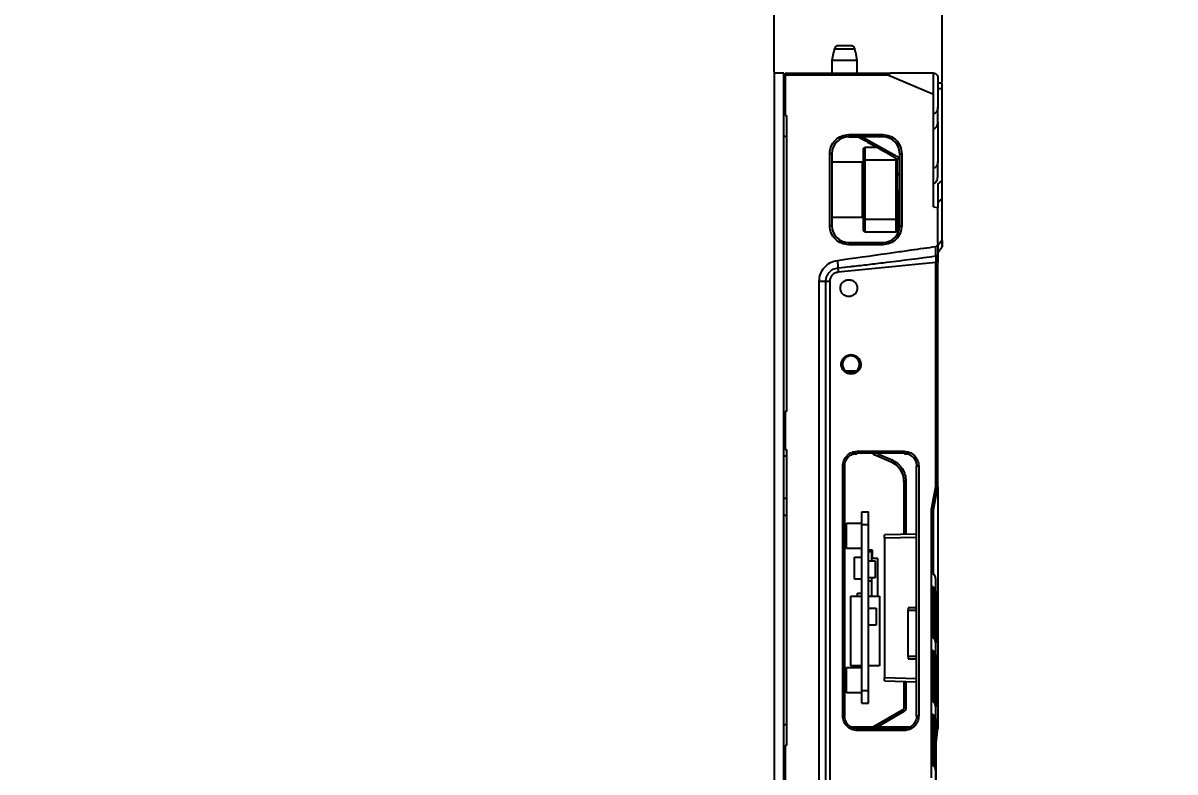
# Model space of a CAD drawing. Header units: millimetres. Extents: x 620 to 19791, y 2539 to 6969.
# Drawn here: x 8050.8 to 8322.7, y 3555.7 to 3732.5 of the extents above; entities that cross this region are included whole.
import ezdxf

# ---------------------------------------------------------------- set-up
doc = ezdxf.new("R2010")
doc.units = ezdxf.units.MM
doc.styles.get("Standard").update_dxf_attribs({"font": 'arial.ttf'})
doc.dimstyles.new('缩小5倍', dxfattribs={"dimtxt": 40, "dimasz": 20, "dimexe": 1, "dimexo": 0.2, "dimgap": 0, "dimtad": 1, "dimtoh": 1, "dimdec": 1, "dimzin": 9, "dimdsep": 46, "dimtxsty": 'Standard', "dimblk": '_FILLED', "dimcen": 0.2, "dimclrd": 256, "dimclre": 256, "dimclrt": 256, "dimadec": 1, "dimazin": 2, "dimtfac": 1, "dimtdec": 1, "dimtofl": 0, "dimtmove": 0, "dimatfit": 3, "dimldrblk": '_FILLED', "dimfxl": 1, "dimtolj": 1, "dimtzin": 0, "dimarcsym": 0})

# ---------------------------------------------------------------- blocks, each defined once
blk = doc.blocks.new('_FILLED')
at = {"color": 0, "linetype": 'ByBlock'}
blk.add_solid([(0, 0), (-1, 0.15), (-1, -0.15)], dxfattribs=at)
blk = doc.blocks.new('*D194')
at = {"lineweight": -2, "transparency": 16777216}
for p, q in [((7847.79, 3720.89), (7847.79, 3748.49)), ((7867.79, 3747.49), (7977.79, 3747.49)), ((7997.79, 3720.89), (7997.79, 3748.49))]:
    blk.add_line(p, q, dxfattribs=at)
at = {"layer": 'Defpoints', "color": 0, "transparency": 16777216}
for p in [(7997.79, 3747.49), (7847.79, 3720.69), (7997.79, 3720.69)]:
    blk.add_point(p, dxfattribs=at)
at = {"lineweight": -2, "transparency": 16777216, "xscale": 20, "yscale": 20, "zscale": 20, "rotation": 180}
blk.add_blockref('_FILLED', (7847.79, 3747.49), dxfattribs=at)
at = {"lineweight": -2, "transparency": 16777216, "xscale": 20, "yscale": 20, "zscale": 20}
blk.add_blockref('_FILLED', (7997.79, 3747.49), dxfattribs=at)
at = {"transparency": 16777216, "insert": (7922.79, 3773.38), "char_height": 40, "attachment_point": 5}
blk.add_mtext('\\A1;150mm [5 7/8"]', dxfattribs=at)
blk = doc.blocks.new('*D203')
at = {"lineweight": -2, "transparency": 16777216}
for p, q in [((8208.1, 3799.08), (8188.1, 3799.08)), ((8228.1, 3720.89), (8228.1, 3800.08)), ((8267.7, 3718.55), (8267.7, 3800.08)), ((8287.7, 3799.08), (8307.7, 3799.08))]:
    blk.add_line(p, q, dxfattribs=at)
at = {"layer": 'Defpoints', "color": 0, "transparency": 16777216}
for p in [(8267.7, 3799.08), (8228.1, 3720.69), (8267.7, 3718.35)]:
    blk.add_point(p, dxfattribs=at)
at = {"lineweight": -2, "transparency": 16777216, "xscale": 20, "yscale": 20, "zscale": 20}
blk.add_blockref('_FILLED', (8228.1, 3799.08), dxfattribs=at)
at = {"lineweight": -2, "transparency": 16777216, "xscale": 20, "yscale": 20, "zscale": 20, "rotation": 180}
blk.add_blockref('_FILLED', (8267.7, 3799.08), dxfattribs=at)
at = {"transparency": 16777216, "insert": (8247.9, 3824.98), "char_height": 40, "attachment_point": 5}
blk.add_mtext('\\A1;39.6mm [1 1/2"]', dxfattribs=at)

msp = doc.modelspace()

# ---------------------------------------------------------------- linework, layer by layer
at = {"color": 7, "linetype": 'Continuous', "lineweight": 25}
for p, q in [((8242.06892, 3725.693), (8241.72607, 3723.69299)), ((8242.06892, 3725.693), (8242.13822, 3725.693)), ((8242.25615, 3726.36197), (8242.13822, 3725.693)), ((8247.14598, 3726.36197), (8242.25615, 3726.36197)), ((8247.26391, 3725.693), (8247.14598, 3726.36197)), ((8247.26391, 3725.693), (8247.33321, 3725.693)), ((8247.67607, 3723.69299), (8247.33321, 3725.693)), ((8241.72607, 3723.69299), (8241.72607, 3720.693)), ((8247.67607, 3723.69299), (8241.72607, 3723.69299)), ((8247.67607, 3720.693), (8247.67607, 3723.69299)), ((8228.10107, 3720.693), (8228.10107, 3551.943)), ((8230.40107, 3720.693), (8228.10107, 3720.693)), ((8230.40107, 3551.943), (8230.40107, 3720.693)), ((8230.40107, 3719.76301), (8230.70107, 3719.76301)), ((8230.70107, 3720.693), (8255.57607, 3720.693)), ((8230.70107, 3720.693), (8230.70107, 3720.19299)), ((8230.70107, 3720.19299), (8230.70107, 3710.693)), ((8254.90107, 3720.19299), (8230.70107, 3720.19299)), ((8249.701, 3720.693), (8249.68955, 3720.7001)), ((8255.57607, 3720.693), (8254.90107, 3720.19299)), ((8265.70107, 3715.69299), (8254.90107, 3720.19299)), ((8265.70107, 3720.693), (8255.57607, 3720.693)), ((8265.70107, 3715.69299), (8265.70107, 3720.693)), ((8266.70106, 3719.693), (8266.70106, 3712.69127)), ((8230.40107, 3717.26299), (8230.70107, 3717.26299)), ((8267.70107, 3718.35391), (8266.70106, 3718.40632)), ((8266.70106, 3718.40632), (8267.70107, 3718.35391)), ((8267.70107, 3695.35049), (8267.70107, 3716.96932)), ((8265.70107, 3711.1216), (8265.70107, 3715.69299)), ((8230.40107, 3711.76301), (8230.70107, 3711.76301)), ((8265.70107, 3707.58539), (8265.70107, 3711.1216)), ((8266.70106, 3709.15508), (8266.70106, 3712.69127)), ((8230.70107, 3710.693), (8231.00107, 3710.693)), ((8231.00107, 3710.693), (8231.00107, 3640.818)), ((8266.70106, 3709.15508), (8266.70106, 3699.84929)), ((8230.40107, 3705.81799), (8231.00107, 3705.81799)), ((8245.70115, 3706.193), (8253.70099, 3706.193)), ((8245.70125, 3705.693), (8245.70115, 3706.193)), ((8253.70082, 3705.693), (8245.70125, 3705.693)), ((8245.70131, 3705.69299), (8247.91615, 3705.69299)), ((8253.7009, 3705.693), (8253.7009, 3706.193)), ((8265.70107, 3698.2796), (8265.70107, 3707.58539)), ((8249.20107, 3702.893), (8249.50107, 3703.193)), ((8249.20107, 3700.193), (8249.20107, 3702.893)), ((8249.50107, 3703.193), (8249.50107, 3700.193)), ((8249.50107, 3703.193), (8252.35042, 3703.193)), ((8241.70107, 3701.69313), (8241.20107, 3701.69313)), ((8241.20107, 3684.693), (8241.20107, 3701.69299)), ((8241.70107, 3701.69325), (8241.70107, 3684.69284)), ((8249.20107, 3700.193), (8249.50107, 3700.193)), ((8249.20107, 3686.193), (8249.20107, 3700.193)), ((8249.50107, 3700.193), (8249.50107, 3686.193)), ((8256.90107, 3700.193), (8249.50107, 3700.193)), ((8256.12542, 3701.04797), (8257.20107, 3700.22609)), ((8256.90107, 3700.193), (8256.90107, 3700.46211)), ((8256.90107, 3686.193), (8256.90107, 3700.193)), ((8257.20107, 3700.193), (8256.90107, 3700.193)), ((8257.70107, 3700.48351), (8257.19981, 3700.47038)), ((8257.70107, 3684.69283), (8257.70107, 3701.69325)), ((8257.70107, 3701.69325), (8258.20107, 3701.69307)), ((8258.20107, 3701.69307), (8258.20107, 3684.693)), ((8248.90107, 3699.69301), (8241.70107, 3699.69301)), ((8249.20107, 3699.393), (8248.90107, 3699.69301)), ((8248.90107, 3686.69299), (8248.90107, 3699.69301)), ((8265.70104, 3694.74339), (8265.70107, 3698.2796)), ((8266.70106, 3696.31308), (8266.70106, 3699.84929)), ((8265.70107, 3689.15991), (8265.70104, 3694.74339)), ((8266.70106, 3694.50134), (8267.70107, 3695.35049)), ((8257.69981, 3693.75752), (8257.70107, 3693.75744)), ((8266.70106, 3694.50134), (8266.70106, 3688.99709)), ((8257.20107, 3689.86548), (8257.2306, 3689.81461)), ((8257.70107, 3690.87855), (8257.69811, 3690.8784)), ((8266.70106, 3690.17645), (8267.70107, 3691.02563)), ((8267.70107, 3681.37791), (8267.70107, 3691.02563)), ((8241.70107, 3686.69299), (8248.90107, 3686.69299)), ((8248.90107, 3686.69299), (8249.20107, 3686.993)), ((8265.70107, 3689.15991), (8266.70106, 3688.99709)), ((8266.70104, 3680.57137), (8266.70106, 3688.99709)), ((8241.70107, 3684.69284), (8241.20107, 3684.693)), ((8249.20107, 3686.193), (8249.50107, 3686.193)), ((8249.20107, 3683.493), (8249.20107, 3686.193)), ((8249.50107, 3686.193), (8256.90107, 3686.193)), ((8249.50107, 3686.193), (8249.50107, 3683.19299)), ((8257.20107, 3686.193), (8256.90107, 3686.193)), ((8256.90107, 3683.19299), (8256.90107, 3686.193)), ((8257.19981, 3685.91562), (8257.70107, 3685.90249)), ((8257.20107, 3685.91559), (8257.20107, 3683.493)), ((8257.69811, 3685.50761), (8257.70107, 3685.50744)), ((8257.70107, 3684.69292), (8258.20107, 3684.69292)), ((8249.50107, 3683.19299), (8249.20107, 3683.493)), ((8256.90107, 3683.19299), (8249.50107, 3683.19299)), ((8257.20107, 3683.493), (8256.90107, 3683.19299)), ((8266.70106, 3680.10863), (8267.70107, 3681.37791)), ((8245.70115, 3680.693), (8245.70107, 3680.193)), ((8253.70107, 3680.193), (8245.70107, 3680.193)), ((8245.70115, 3680.693), (8253.70099, 3680.693)), ((8253.70107, 3680.193), (8253.70099, 3680.693)), ((8266.25657, 3677.53318), (8266.24411, 3679.76932)), ((8266.68572, 3678.39697), (8267.70144, 3679.6862)), ((8266.70106, 3680.57137), (8266.70106, 3677.83859)), ((8267.70144, 3679.6862), (8267.71703, 3679.70599)), ((8243.00533, 3676.50314), (8243.13117, 3674.73375)), ((8266.22723, 3675.99189), (8243.19755, 3673.694)), ((8266.22723, 3623.14491), (8266.22723, 3675.99189)), ((8266.70106, 3622.9939), (8266.70106, 3675.99193)), ((8238.70106, 3432.33393), (8238.70107, 3671.55207)), ((8238.70106, 3671.55207), (8240.27961, 3671.55199)), ((8240.27961, 3671.55199), (8241.19226, 3671.55201)), ((8240.27961, 3432.33401), (8240.27961, 3671.55199)), ((8241.19226, 3671.55201), (8241.19226, 3432.33399)), ((8246.20107, 3653.943), (8246.21675, 3654.24268)), ((8244.9156, 3650.438), (8247.48792, 3650.438)), ((8246.21675, 3649.64333), (8246.20107, 3649.943)), ((8230.70107, 3640.818), (8230.70107, 3631.818)), ((8231.00107, 3640.818), (8230.70107, 3640.818)), ((8230.40107, 3639.068), (8230.70107, 3639.068)), ((8230.40107, 3633.568), (8230.70107, 3633.568)), ((8230.40107, 3630.318), (8231.00107, 3630.318)), ((8230.70107, 3631.818), (8231.00107, 3631.818)), ((8231.00107, 3631.818), (8231.00107, 3561.943)), ((8246.85014, 3630.818), (8247.57878, 3630.818)), ((8247.72802, 3631.41731), (8247.70127, 3630.94302)), ((8258.70087, 3630.943), (8247.70127, 3630.943)), ((8247.72803, 3631.41723), (8258.72427, 3631.41736)), ((8251.33674, 3630.818), (8255.70594, 3628.90558)), ((8251.70559, 3630.66037), (8255.70594, 3628.91228)), ((8258.70087, 3630.94299), (8258.72427, 3631.41742)), ((8258.82336, 3630.818), (8259.32869, 3630.818)), ((8244.25135, 3568.94331), (8244.25127, 3627.94284)), ((8244.70106, 3627.94321), (8244.25135, 3627.94284)), ((8244.70107, 3627.94321), (8244.70107, 3568.9428)), ((8244.70109, 3568.9428), (8244.70107, 3627.94321)), ((8262.20036, 3627.9426), (8261.70104, 3627.94321)), ((8261.70107, 3568.9428), (8261.70107, 3627.94321)), ((8262.20045, 3627.9426), (8262.20054, 3568.94337)), ((8258.45209, 3625.89023), (8258.70107, 3624.33122)), ((8258.70107, 3624.33122), (8258.70107, 3611.81207)), ((8265.22854, 3617.65085), (8266.22723, 3623.14491)), ((8265.68307, 3617.60087), (8266.68307, 3623.10208)), ((8266.70106, 3622.9939), (8266.70106, 3565.943)), ((8230.40107, 3620.318), (8231.00107, 3620.318)), ((8230.40107, 3616.318), (8231.00107, 3616.318)), ((8248.75107, 3617.143), (8250.35107, 3617.143)), ((8248.75107, 3614.143), (8248.75107, 3617.143)), ((8250.35107, 3614.143), (8250.35107, 3617.143)), ((8265.23823, 3602.5149), (8265.22854, 3617.65085)), ((8265.70107, 3602.4082), (8265.70107, 3617.49268)), ((8245.15107, 3614.443), (8248.75107, 3614.443)), ((8245.15107, 3608.443), (8245.15107, 3614.443)), ((8248.75107, 3614.143), (8250.35107, 3614.143)), ((8248.75107, 3574.943), (8248.75107, 3614.143)), ((8250.35107, 3574.943), (8250.35107, 3614.143)), ((8261.70107, 3611.89063), (8254.15107, 3611.69292)), ((8254.15107, 3610.8932), (8254.15107, 3577.9928)), ((8248.75107, 3608.443), (8245.15107, 3608.443)), ((8250.35107, 3608.143), (8251.20107, 3608.143)), ((8250.35107, 3607.743), (8251.05107, 3607.743)), ((8251.05107, 3607.743), (8251.05107, 3605.543)), ((8251.20107, 3608.143), (8251.20107, 3606.143)), ((8247.05107, 3606.383), (8248.75107, 3606.383)), ((8247.05107, 3601.243), (8247.05107, 3606.383)), ((8250.35107, 3605.543), (8251.95107, 3605.543)), ((8252.55107, 3606.143), (8251.05107, 3606.143)), ((8251.95107, 3605.543), (8251.95107, 3601.543)), ((8252.55107, 3597.243), (8252.55107, 3606.143)), ((8265.24028, 3599.5361), (8265.23823, 3602.5149)), ((8248.75107, 3601.243), (8247.05107, 3601.243)), ((8251.95107, 3601.543), (8250.35107, 3601.543)), ((8251.05107, 3600.743), (8250.35107, 3600.743)), ((8251.05107, 3601.543), (8251.05107, 3600.743)), ((8251.05107, 3600.743), (8251.05107, 3597.243)), ((8265.2389, 3587.43957), (8265.24028, 3599.5361)), ((8266.20107, 3598.28129), (8266.20107, 3601.25914)), ((8246.16107, 3597.243), (8248.75107, 3597.243)), ((8246.16107, 3580.743), (8246.16107, 3597.243)), ((8247.75107, 3597.943), (8248.75107, 3597.943)), ((8247.75107, 3597.243), (8247.75107, 3597.943)), ((8250.35107, 3597.243), (8252.95107, 3597.243)), ((8252.95107, 3597.243), (8252.95107, 3580.743)), ((8265.70107, 3587.33281), (8265.70107, 3598.69498)), ((8266.17014, 3598.48476), (8266.20107, 3598.28129)), ((8266.18728, 3598.24208), (8266.18822, 3598.36581)), ((8266.20107, 3598.28129), (8266.20107, 3586.18375)), ((8250.35107, 3594.343), (8252.15107, 3594.343)), ((8252.15107, 3594.343), (8252.15107, 3590.343)), ((8261.70107, 3594.443), (8259.70107, 3594.443)), ((8259.70107, 3582.943), (8259.70107, 3593.943)), ((8252.15107, 3590.343), (8250.35107, 3590.343)), ((8265.24028, 3584.46071), (8265.2389, 3587.43957)), ((8266.20107, 3583.2059), (8266.20107, 3586.18375)), ((8265.2389, 3572.36418), (8265.24028, 3584.46071)), ((8265.70107, 3572.25743), (8265.70107, 3583.61959)), ((8266.17077, 3583.4052), (8266.20107, 3583.2059)), ((8266.18717, 3583.15665), (8266.18845, 3583.28893)), ((8248.75107, 3580.743), (8246.16107, 3580.743)), ((8252.95107, 3580.743), (8250.35107, 3580.743)), ((8259.70107, 3582.443), (8261.70107, 3582.443)), ((8266.20107, 3583.2059), (8266.20107, 3571.10837)), ((8245.15107, 3580.403), (8248.75107, 3580.403)), ((8245.15107, 3574.403), (8245.15107, 3580.403)), ((8254.15107, 3577.19308), (8261.70107, 3576.99537)), ((8258.70107, 3577.07393), (8258.70107, 3570.82548)), ((8248.75107, 3574.403), (8245.15107, 3574.403)), ((8248.75107, 3574.943), (8250.35107, 3574.943)), ((8248.75107, 3571.943), (8248.75107, 3574.943)), ((8250.35107, 3571.943), (8250.35107, 3574.943)), ((8265.24028, 3569.38533), (8265.2389, 3572.36418)), ((8248.75107, 3571.943), (8250.35107, 3571.943)), ((8258.45107, 3570.39246), (8251.38552, 3566.31317)), ((8266.20107, 3568.13051), (8266.20107, 3571.10837)), ((8244.25143, 3568.94331), (8244.70108, 3568.9428)), ((8261.70106, 3568.9428), (8262.20045, 3568.94337)), ((8265.2389, 3557.2888), (8265.24028, 3569.38533)), ((8265.70107, 3557.18204), (8265.70107, 3568.5442)), ((8266.17077, 3568.32981), (8266.20107, 3568.13051)), ((8266.18717, 3568.08126), (8266.18845, 3568.21354)), ((8266.20107, 3568.13051), (8266.20107, 3553.05505)), ((8231.00107, 3566.818), (8230.40107, 3566.818)), ((8260.07133, 3566.318), (8246.32424, 3566.318)), ((8247.70116, 3565.94301), (8247.72781, 3565.46858)), ((8247.70116, 3565.943), (8258.70097, 3565.943)), ((8258.72376, 3565.46875), (8247.72781, 3565.46866)), ((8258.72375, 3565.46869), (8258.70097, 3565.94298)), ((8266.20107, 3561.943), (8266.70106, 3565.943)), ((8230.70107, 3561.943), (8230.70107, 3552.543)), ((8231.00107, 3561.943), (8230.70107, 3561.943)), ((8230.70107, 3560.873), (8230.40107, 3560.873)), ((8265.24028, 3554.30994), (8265.2389, 3557.2888)), ((8266.20107, 3553.05505), (8266.20106, 3556.03211))]:
    msp.add_line(p, q, dxfattribs=at)
at = {"color": 8, "linetype": 'Continuous', "lineweight": 25}
for p, q in [((8267.70107, 3716.96932), (8266.70106, 3717.0217)), ((8248.85696, 3705.693), (8256.35457, 3701.48426)), ((8252.5797, 3630.818), (8255.89337, 3629.36993)), ((8259.18794, 3624.33094), (8259.18795, 3611.82482)), ((8261.70107, 3611.0909), (8254.15107, 3610.8932)), ((8266.00107, 3598.17383), (8266.00107, 3587.05534)), ((8259.70107, 3593.943), (8261.70107, 3593.943)), ((8261.70107, 3582.943), (8259.70107, 3582.943)), ((8266.00107, 3583.09844), (8266.00107, 3571.97995)), ((8254.15107, 3577.9928), (8261.70107, 3577.7951)), ((8259.18797, 3577.06118), (8259.18797, 3570.82548)), ((8258.68798, 3569.95945), (8252.3808, 3566.318)), ((8266.00107, 3568.02305), (8266.00107, 3556.90457))]:
    msp.add_line(p, q, dxfattribs=at)
at = {"color": 8, "linetype": 'Continuous', "lineweight": 25, "flags": 128}
msp.add_lwpolyline([(8255.70594, 3628.90558), (8255.70594, 3628.90558), (8255.70594, 3628.906), (8255.70594, 3628.90726), (8255.70594, 3628.90935), (8255.70595, 3628.91229)], dxfattribs=at)
at = {"color": 7, "linetype": 'Continuous', "lineweight": 25, "flags": 128}
for points in [[(8266.00107, 3583.09844), (8266.04008, 3583.1005), (8266.0776, 3583.10662), (8266.11218, 3583.11655), (8266.14249, 3583.12991), (8266.16736, 3583.1462), (8266.18584, 3583.16478), (8266.19722, 3583.18493), (8266.20107, 3583.2059)], [(8266.00107, 3568.02305), (8266.04008, 3568.02512), (8266.0776, 3568.03123), (8266.11218, 3568.04116), (8266.14249, 3568.05453), (8266.16736, 3568.07081), (8266.18584, 3568.08939), (8266.19722, 3568.10955), (8266.20107, 3568.13051)]]:
    msp.add_lwpolyline(points, dxfattribs=at)
at = {"color": 7, "linetype": 'Continuous', "lineweight": 25}
for centre, radius, start, end in [((8245.70107, 3701.693), 4, 89.9974178, 179.9964837), ((8253.70107, 3701.693), 4, 0.0035485, 90.0035428), ((8245.70107, 3684.693), 4, 180.002186, 270.00117), ((8253.70107, 3684.693), 4, 269.9988669, 359.9974742), ((8253.70107, 3624.32513), 5, 0, 66.3608275), ((8263.32502, 3572.77781), 5.42636, 206.0773885, 211.2908625)]:
    msp.add_arc(centre, radius, start, end, dxfattribs=at)
for points, knots in [([(8243.29162, 3727.19299), (8243.16669, 3727.18147), (8242.91651, 3727.1584), (8242.59225, 3726.96938), (8242.35114, 3726.69609), (8242.2875, 3726.47226), (8242.25615, 3726.36197)], [0, 0, 0, 0, 0.259321277, 0.519283104, 0.763134147, 1, 1, 1, 1]), ([(8244.68064, 3727.19299), (8244.53641, 3727.19299), (8244.24172, 3727.19299), (8243.83675, 3727.19299), (8243.49686, 3727.19299), (8243.35906, 3727.19299), (8243.29162, 3727.19299)], [0, 0, 0, 0, 0.24471514, 0.499997815, 0.755276202, 1, 1, 1, 1]), ([(8246.11051, 3727.19299), (8246.04133, 3727.19299), (8245.89983, 3727.19299), (8245.54867, 3727.19299), (8245.13053, 3727.19299), (8244.82837, 3727.19299), (8244.68064, 3727.19299)], [0, 0, 0, 0, 0.244470671, 0.500001536, 0.755534146, 1, 1, 1, 1]), ([(8247.14598, 3726.36197), (8247.11595, 3726.46888), (8247.0559, 3726.68265), (8246.8366, 3726.94376), (8246.54766, 3727.12513), (8246.29037, 3727.18845), (8246.1427, 3727.19218), (8246.11051, 3727.19299)], [0, 0, 0, 0, 0.229566503, 0.459025253, 0.691715074, 0.932795344, 1, 1, 1, 1]), ([(8265.70107, 3720.693), (8265.77952, 3720.68763), (8265.93121, 3720.67724), (8266.19231, 3720.57993), (8266.44506, 3720.39166), (8266.6578, 3720.07363), (8266.68586, 3719.82681), (8266.70106, 3719.693)], [0, 0, 0, 0, 0.1369282853, 0.2647743987, 0.4894425925, 0.7232134371, 1, 1, 1, 1]), ([(8267.70106, 3716.96932), (8267.7012, 3717.15964), (8267.70149, 3717.54813), (8267.70209, 3717.98544), (8267.70153, 3718.29402), (8267.70122, 3718.33369), (8267.70107, 3718.35391)], [0, 0, 0, 0, 0.2353435947, 0.4804022113, 0.7352525165, 1, 1, 1, 1]), ([(8266.70106, 3712.69127), (8266.68942, 3712.50583), (8266.66771, 3712.16019), (8266.49564, 3711.68681), (8266.25756, 3711.36495), (8266.02569, 3711.1861), (8265.85239, 3711.12904), (8265.75258, 3711.12413), (8265.70107, 3711.1216)], [0, 0, 0, 0, 0.286632538, 0.534245812, 0.759487662, 0.869904924, 0.932848229, 1, 1, 1, 1]), ([(8265.70107, 3707.58539), (8265.75258, 3707.58792), (8265.85239, 3707.59283), (8266.02568, 3707.64991), (8266.25757, 3707.82873), (8266.49564, 3708.15061), (8266.66771, 3708.62399), (8266.68942, 3708.96964), (8266.70106, 3709.15508)], [0, 0, 0, 0, 0.067143502, 0.130096118, 0.240509507, 0.465750649, 0.713368363, 1, 1, 1, 1]), ([(8241.20107, 3701.69299), (8241.26871, 3702.28267), (8241.404, 3703.46202), (8242.44464, 3704.94948), (8243.93212, 3705.9901), (8245.11147, 3706.12536), (8245.70115, 3706.193)], [0, 0, 0, 0, 0.250000426, 0.499999963, 0.750000193, 1, 1, 1, 1]), ([(8247.91615, 3705.69299), (8249.09049, 3705.02794), (8251.84367, 3703.46876), (8254.60752, 3701.92858), (8256.19248, 3701.04535)], [0, 0, 0, 0, 0.426538132, 1, 1, 1, 1]), ([(8253.70099, 3706.193), (8254.29066, 3706.12537), (8255.47, 3705.99011), (8256.95747, 3704.9495), (8257.99811, 3703.46207), (8258.13341, 3702.28273), (8258.20107, 3701.69307)], [0, 0, 0, 0, 0.249999622, 0.500000032, 0.750000596, 1, 1, 1, 1]), ([(8256.13624, 3701.0771), (8256.13186, 3701.06772), (8256.12284, 3701.04837), (8256.12454, 3701.0481), (8256.12541, 3701.04795)], [0, 0, 0, 0, 0.485122198, 1, 1, 1, 1]), ([(8257.20107, 3693.193), (8257.20107, 3694.14661), (8257.20107, 3696.05384), (8257.20107, 3698.45934), (8257.20107, 3700.14225), (8257.20107, 3700.36103), (8257.20107, 3700.47041)], [0, 0, 0, 0, 0.250000478, 0.500000226, 0.750001065, 1, 1, 1, 1]), ([(8266.70106, 3699.84929), (8266.68942, 3699.66384), (8266.66771, 3699.31819), (8266.49564, 3698.84481), (8266.25756, 3698.52295), (8266.02569, 3698.3441), (8265.85239, 3698.28704), (8265.75258, 3698.28213), (8265.70107, 3698.2796)], [0, 0, 0, 0, 0.286636431, 0.534248354, 0.759488975, 0.869905634, 0.932848596, 1, 1, 1, 1]), ([(8257.48962, 3696.57759), (8257.46504, 3696.61993), (8257.36876, 3696.78574), (8257.27264, 3696.95155), (8257.20107, 3697.07502)], [0, 0, 0, 0, 0.255346856, 1, 1, 1, 1]), ([(8265.70104, 3694.74339), (8265.7605, 3694.74841), (8265.88431, 3694.75887), (8266.06143, 3694.84023), (8266.22847, 3694.96846), (8266.44358, 3695.22373), (8266.65268, 3695.67785), (8266.6836, 3696.08374), (8266.70106, 3696.31308)], [0, 0, 0, 0, 0.077560592, 0.16149039, 0.258161526, 0.371518985, 0.644887044, 1, 1, 1, 1]), ([(8267.70107, 3691.02563), (8267.70032, 3691.2024), (8267.69888, 3691.54264), (8267.70221, 3692.27939), (8267.70104, 3693.20597), (8267.69965, 3694.31778), (8267.70058, 3694.99696), (8267.70107, 3695.35049)], [0, 0, 0, 0, 0.131235659, 0.252598739, 0.489447784, 0.734240834, 1, 1, 1, 1]), ([(8257.20107, 3693.193), (8257.20107, 3692.23939), (8257.20107, 3690.33216), (8257.20107, 3687.92666), (8257.20107, 3686.24375), (8257.20107, 3686.02497), (8257.20107, 3685.91559)], [0, 0, 0, 0, 0.250000478, 0.500000226, 0.750001065, 1, 1, 1, 1]), ([(8245.70107, 3680.193), (8245.1114, 3680.26064), (8243.93206, 3680.39592), (8242.44462, 3681.43656), (8241.40399, 3682.924), (8241.26871, 3684.10333), (8241.20107, 3684.693)], [0, 0, 0, 0, 0.249999532, 0.500000325, 0.749999169, 1, 1, 1, 1]), ([(8258.20107, 3684.693), (8258.13342, 3684.10333), (8257.99814, 3682.924), (8256.95751, 3681.43655), (8255.47007, 3680.39592), (8254.29073, 3680.26064), (8253.70107, 3680.193)], [0, 0, 0, 0, 0.2500008216, 0.4999995826, 0.7500004776, 1, 1, 1, 1]), ([(8267.6994, 3679.68775), (8267.70003, 3679.71527), (8267.70136, 3679.77352), (8267.70064, 3680.33793), (8267.70091, 3681.00071), (8267.70107, 3681.37791)], [0, 0, 0, 0, 0.278328146, 0.589270569, 1, 1, 1, 1]), ([(8267.70107, 3681.2029), (8267.70107, 3681.08749), (8267.70107, 3680.67395), (8267.70107, 3680.22729), (8267.70107, 3679.77475), (8267.70107, 3679.71322), (8267.70107, 3679.68325)], [0, 0, 0, 0, 0.12264037, 0.439444214, 0.726975561, 1, 1, 1, 1]), ([(8243.00531, 3676.50325), (8246.90613, 3677.05031), (8251.46992, 3677.69035), (8257.30028, 3678.50964), (8261.14549, 3679.05299), (8264.32817, 3679.50019), (8266.2441, 3679.76941)], [0, 0, 0, 0, 0.503553296, 0.589135096, 0.752664729, 1, 1, 1, 1]), ([(8266.70104, 3680.57137), (8266.69464, 3680.4767), (8266.68238, 3680.29521), (8266.59278, 3680.04734), (8266.47114, 3679.88164), (8266.34685, 3679.79377), (8266.27755, 3679.77734), (8266.2441, 3679.76941)], [0, 0, 0, 0, 0.286045433, 0.548341367, 0.786212343, 0.896820232, 1, 1, 1, 1]), ([(8238.70107, 3671.55207), (8238.75935, 3672.12916), (8238.87985, 3673.32234), (8239.84959, 3674.90013), (8241.27713, 3676.07993), (8242.44195, 3676.36525), (8243.00531, 3676.50325)], [0, 0, 0, 0, 0.241826008, 0.500000331, 0.758173552, 1, 1, 1, 1]), ([(8243.13117, 3674.73375), (8243.13129, 3674.73376), (8243.13247, 3674.73388), (8243.13669, 3674.7343), (8243.15234, 3674.73592), (8243.2123, 3674.74197), (8244.17307, 3674.8401), (8245.45193, 3674.98038), (8247.31943, 3675.18922), (8249.55466, 3675.44482), (8252.11646, 3675.74728), (8257.89842, 3676.44726), (8262.40571, 3677.03284), (8266.25657, 3677.53315)], [0, 0, 0, 0, 0.000015991, 0.000153242, 0.000544982, 0.002044226, 0.00791289, 0.124947186, 0.167715804, 0.249926859, 0.414691508, 0.499933892, 1, 1, 1, 1]), ([(8266.25657, 3677.53318), (8266.25282, 3677.29811), (8266.24532, 3676.82777), (8266.23326, 3676.2706), (8266.22723, 3675.99189)], [0, 0, 0, 0, 0.499779777, 1, 1, 1, 1]), ([(8266.70106, 3675.99193), (8266.69405, 3675.99193), (8266.68003, 3675.99193), (8266.57164, 3675.99191), (8266.41588, 3675.99189), (8266.29011, 3675.99189), (8266.22723, 3675.99189)], [0, 0, 0, 0, 0.250004797, 0.499982653, 0.749995143, 1, 1, 1, 1]), ([(8266.70106, 3677.83859), (8266.69516, 3677.80222), (8266.68296, 3677.7271), (8266.5815, 3677.62852), (8266.43329, 3677.55657), (8266.31401, 3677.54078), (8266.25657, 3677.53318)], [0, 0, 0, 0, 0.243400641, 0.502689567, 0.760511315, 1, 1, 1, 1]), ([(8266.70106, 3677.83859), (8266.70106, 3677.55687), (8266.70106, 3676.99291), (8266.70106, 3676.3258), (8266.70106, 3675.99193)], [0, 0, 0, 0, 0.499537879, 1, 1, 1, 1]), ([(8240.27961, 3671.55199), (8240.2913, 3671.76057), (8240.30688, 3672.0386), (8240.39918, 3672.42805), (8240.56843, 3672.96546), (8240.84285, 3673.39339), (8241.09102, 3673.67485), (8241.10017, 3673.68522), (8241.13404, 3673.72317), (8241.39565, 3674.00332), (8242.02069, 3674.48974), (8242.74194, 3674.64822), (8243.13117, 3674.73374)], [0, 0, 0, 0, 0.1340610491, 0.1786974489, 0.2573395495, 0.4964771148, 0.4967586009, 0.4990285392, 0.5053835683, 0.5295176295, 0.74610043, 1, 1, 1, 1]), ([(8243.19755, 3673.694), (8242.93316, 3673.64653), (8242.40269, 3673.55129), (8241.74441, 3673.05396), (8241.28239, 3672.36438), (8241.22233, 3671.82299), (8241.19226, 3671.55201)], [0, 0, 0, 0, 0.248129822, 0.497845813, 0.748652307, 1, 1, 1, 1]), ([(8243.13117, 3674.73373), (8243.14021, 3674.56763), (8243.15839, 3674.23338), (8243.18445, 3673.87453), (8243.19755, 3673.694)], [0, 0, 0, 0, 0.496929237, 1, 1, 1, 1]), ([(8245.70109, 3667.94312), (8245.43837, 3667.97322), (8244.91514, 3668.03317), (8244.25197, 3668.49442), (8243.80817, 3669.15135), (8243.64952, 3669.93488), (8243.80213, 3670.71902), (8244.24279, 3671.3886), (8244.79888, 3671.75928), (8245.30334, 3671.92142), (8245.56773, 3671.93569), (8245.70104, 3671.94288)], [0, 0, 0, 0, 0.1254412386, 0.2498302942, 0.3736030967, 0.4984128258, 0.6231395781, 0.7475591488, 0.8732437573, 0.9360892358, 1, 1, 1, 1]), ([(8245.70104, 3671.94288), (8245.96376, 3671.91278), (8246.487, 3671.85283), (8247.15016, 3671.39158), (8247.59396, 3670.73466), (8247.75262, 3669.95112), (8247.6, 3669.16698), (8247.15935, 3668.49739), (8246.60325, 3668.12672), (8246.09879, 3667.96458), (8245.8344, 3667.95031), (8245.70109, 3667.94312)], [0, 0, 0, 0, 0.1254408469, 0.2498298055, 0.373602651, 0.4984124261, 0.6231391936, 0.7475597453, 0.8732437976, 0.9360891273, 1, 1, 1, 1]), ([(8246.21677, 3649.64345), (8245.915, 3649.67826), (8245.31331, 3649.74765), (8244.5494, 3650.27642), (8244.04117, 3651.03345), (8243.85676, 3651.93326), (8244.03394, 3652.83616), (8244.53943, 3653.60081), (8245.30696, 3654.13698), (8245.91341, 3654.20735), (8246.21677, 3654.24255)], [0, 0, 0, 0, 0.125437269, 0.25010645, 0.373815443, 0.498728848, 0.623564866, 0.747927267, 0.87390767, 1, 1, 1, 1]), ([(8246.20107, 3653.943), (8246.03887, 3653.93161), (8245.73522, 3653.91028), (8245.24144, 3653.72434), (8244.82973, 3653.43248), (8244.52079, 3653.05217), (8244.27796, 3652.58959), (8244.1517, 3651.94838), (8244.27458, 3651.30625), (8244.51552, 3650.8418), (8244.82378, 3650.45872), (8245.23648, 3650.16403), (8245.73274, 3649.97607), (8246.03801, 3649.95451), (8246.20107, 3649.943)], [0, 0, 0, 0, 0.077572234, 0.145216691, 0.250308177, 0.31515848, 0.378330487, 0.49911235, 0.620074587, 0.683339961, 0.748286517, 0.854006281, 0.922021812, 1, 1, 1, 1]), ([(8246.20107, 3649.943), (8246.36329, 3649.95439), (8246.667, 3649.97573), (8247.16104, 3650.16182), (8247.57265, 3650.45376), (8247.88145, 3650.83406), (8248.12423, 3651.29649), (8248.25043, 3651.93776), (8248.1275, 3652.57983), (8247.88665, 3653.04414), (8247.57836, 3653.42729), (8247.1656, 3653.72201), (8246.66929, 3653.90994), (8246.3641, 3653.93149), (8246.20107, 3653.943)], [0, 0, 0, 0, 0.077581528, 0.145252338, 0.25044579, 0.315143054, 0.378330984, 0.499171334, 0.620075499, 0.683325509, 0.748266069, 0.854043728, 0.92203209, 1, 1, 1, 1]), ([(8246.21677, 3654.24255), (8246.51853, 3654.20774), (8247.12022, 3654.13835), (8247.88413, 3653.60958), (8248.39236, 3652.85256), (8248.57677, 3651.95275), (8248.3996, 3651.04985), (8247.8941, 3650.2852), (8247.12658, 3649.74902), (8246.52013, 3649.67865), (8246.21677, 3649.64345)], [0, 0, 0, 0, 0.125437337, 0.250106642, 0.373815529, 0.49872885, 0.623564786, 0.747927152, 0.873907389, 1, 1, 1, 1]), ([(8244.25127, 3627.94284), (8244.30414, 3628.39148), (8244.41134, 3629.30104), (8245.21068, 3630.4614), (8246.3712, 3631.25935), (8247.27982, 3631.36508), (8247.72803, 3631.41723)], [0, 0, 0, 0, 0.2466029657, 0.4999631068, 0.7533415746, 1, 1, 1, 1]), ([(8244.70107, 3627.94321), (8244.71336, 3628.14949), (8244.73721, 3628.54945), (8244.92454, 3629.1268), (8245.22013, 3629.66957), (8245.73233, 3630.26309), (8246.26715, 3630.6058), (8246.7131, 3630.77748), (8247.08403, 3630.89842), (8247.43229, 3630.92358), (8247.70127, 3630.943)], [0, 0, 0, 0, 0.131311597, 0.254597772, 0.383488433, 0.523400522, 0.751483845, 0.778361857, 0.828816649, 1, 1, 1, 1]), ([(8258.70087, 3630.943), (8259.09426, 3630.89914), (8259.73411, 3630.8278), (8260.42201, 3630.42301), (8261.01326, 3629.91349), (8261.5672, 3629.11948), (8261.65648, 3628.33497), (8261.70107, 3627.94321)], [0, 0, 0, 0, 0.250203252, 0.406970785, 0.50115542, 0.7508902, 1, 1, 1, 1]), ([(8258.72427, 3631.41736), (8259.17225, 3631.36513), (8260.08065, 3631.25922), (8261.24118, 3630.46147), (8262.04025, 3629.30081), (8262.14753, 3628.39123), (8262.20045, 3627.9426)], [0, 0, 0, 0, 0.246561122, 0.499975893, 0.753373072, 1, 1, 1, 1]), ([(8255.89337, 3629.36993), (8255.86817, 3629.3118), (8255.81776, 3629.19553), (8255.75582, 3629.04718), (8255.71323, 3628.9403), (8255.70837, 3628.92162), (8255.70594, 3628.91228)], [0, 0, 0, 0, 0.2500027912, 0.4999890409, 0.7500157066, 1, 1, 1, 1]), ([(8255.89337, 3629.36993), (8256.36429, 3629.11501), (8257.30196, 3628.60743), (8258.34801, 3627.37885), (8259.05404, 3625.92769), (8259.14317, 3624.86481), (8259.18794, 3624.33094)], [0, 0, 0, 0, 0.251103825, 0.499976506, 0.748849469, 1, 1, 1, 1]), ([(8259.18794, 3624.33094), (8259.12373, 3624.33097), (8258.99531, 3624.33102), (8258.83481, 3624.33108), (8258.72285, 3624.33115), (8258.70833, 3624.33119), (8258.70107, 3624.33122)], [0, 0, 0, 0, 0.249997674, 0.499989727, 0.749985088, 1, 1, 1, 1]), ([(8266.22723, 3623.14491), (8266.29045, 3623.13929), (8266.40927, 3623.12875), (8266.54856, 3623.11617), (8266.63984, 3623.1069), (8266.66952, 3623.10359), (8266.68307, 3623.10208)], [0, 0, 0, 0, 0.305429908, 0.573982724, 0.805508821, 1, 1, 1, 1]), ([(8266.70106, 3622.9939), (8266.70103, 3623.02008), (8266.70099, 3623.05887), (8266.69383, 3623.09609), (8266.68659, 3623.10012), (8266.68307, 3623.10208)], [0, 0, 0, 0, 0.515634758, 0.764087119, 1, 1, 1, 1]), ([(8265.22854, 3617.65085), (8265.27894, 3617.64433), (8265.37856, 3617.63145), (8265.51512, 3617.6154), (8265.62668, 3617.60675), (8265.66469, 3617.60279), (8265.68307, 3617.60087)], [0, 0, 0, 0, 0.244945965, 0.484125967, 0.750683464, 1, 1, 1, 1]), ([(8265.70107, 3617.49268), (8265.70071, 3617.51889), (8265.70019, 3617.55777), (8265.69347, 3617.59478), (8265.68646, 3617.59888), (8265.68307, 3617.60087)], [0, 0, 0, 0, 0.51584742, 0.765364119, 1, 1, 1, 1]), ([(8254.15107, 3610.8932), (8254.15107, 3610.95231), (8254.15107, 3611.06636), (8254.15107, 3611.26818), (8254.15107, 3611.4683), (8254.15107, 3611.61907), (8254.15107, 3611.68443), (8254.15107, 3611.69002), (8254.15107, 3611.69292)], [0, 0, 0, 0, 0.14091944, 0.271854454, 0.499990782, 0.728137118, 0.858844339, 1, 1, 1, 1]), ([(8265.70107, 3602.4082), (8265.70013, 3602.4348), (8265.6983, 3602.48678), (8265.67676, 3602.5418), (8265.63492, 3602.57697), (8265.57392, 3602.59539), (8265.49973, 3602.59974), (8265.38987, 3602.5808), (8265.3004, 3602.54192), (8265.23822, 3602.5149)], [0, 0, 0, 0, 0.134076511, 0.262038744, 0.388304088, 0.526978051, 0.642040167, 0.751287505, 1, 1, 1, 1]), ([(8266.20107, 3601.25914), (8266.19127, 3601.39562), (8266.16964, 3601.697), (8265.99931, 3602.03127), (8265.81357, 3602.27469), (8265.65954, 3602.38507), (8265.46814, 3602.46347), (8265.31687, 3602.49731), (8265.23823, 3602.5149)], [0, 0, 0, 0, 0.257261286, 0.568089853, 0.677197045, 0.770862324, 0.880867047, 1, 1, 1, 1]), ([(8265.83299, 3602.36098), (8265.80515, 3602.40944), (8265.75996, 3602.48811), (8265.67694, 3602.53687), (8265.64506, 3602.55559)], [0, 0, 0, 0, 0.615996284, 1, 1, 1, 1]), ([(8266.20105, 3601.25763), (8266.19168, 3601.40189), (8266.17285, 3601.69196), (8266.06238, 3602.07902), (8265.89881, 3602.28008), (8265.83299, 3602.36098)], [0, 0, 0, 0, 0.371582424, 0.747144136, 1, 1, 1, 1]), ([(8265.47029, 3599.35633), (8265.42836, 3599.39208), (8265.3567, 3599.45316), (8265.27441, 3599.51178), (8265.24027, 3599.5361)], [0, 0, 0, 0, 0.585146917, 1, 1, 1, 1]), ([(8265.47029, 3599.35633), (8265.51717, 3599.32507), (8265.61714, 3599.25842), (8265.76582, 3599.08026), (8265.95406, 3598.72513), (8265.98224, 3598.39467), (8266.00107, 3598.17383)], [0, 0, 0, 0, 0.115368969, 0.245988208, 0.496105801, 1, 1, 1, 1]), ([(8265.70107, 3598.69498), (8265.69037, 3598.82129), (8265.67459, 3599.00757), (8265.57688, 3599.22911), (8265.50306, 3599.31722), (8265.47029, 3599.35633)], [0, 0, 0, 0, 0.539499148, 0.795561335, 1, 1, 1, 1]), ([(8266.00107, 3598.17383), (8266.02727, 3598.17544), (8266.07969, 3598.17867), (8266.14579, 3598.20352), (8266.19205, 3598.23904), (8266.19806, 3598.26721), (8266.20107, 3598.28129)], [0, 0, 0, 0, 0.250003095, 0.500005509, 0.749992766, 1, 1, 1, 1]), ([(8259.70107, 3594.443), (8259.70107, 3594.43548), (8259.70107, 3594.42045), (8259.70107, 3594.30483), (8259.70107, 3594.13956), (8259.70107, 3594.00852), (8259.70107, 3593.943)], [0, 0, 0, 0, 0.249988794, 0.499994101, 0.749998091, 1, 1, 1, 1]), ([(8265.70107, 3587.33281), (8265.70013, 3587.35941), (8265.6983, 3587.41139), (8265.67678, 3587.46638), (8265.63492, 3587.50158), (8265.57397, 3587.52), (8265.49973, 3587.52437), (8265.39008, 3587.50546), (8265.30084, 3587.46657), (8265.23889, 3587.43957)], [0, 0, 0, 0, 0.1341451105, 0.262200541, 0.3885308007, 0.5273301866, 0.6425652612, 0.7518397033, 1, 1, 1, 1]), ([(8266.20107, 3586.18375), (8266.19126, 3586.32026), (8266.16962, 3586.62162), (8265.99937, 3586.95595), (8265.81349, 3587.19925), (8265.65951, 3587.30967), (8265.46839, 3587.38824), (8265.3174, 3587.42201), (8265.2389, 3587.43957)], [0, 0, 0, 0, 0.257381411, 0.568196447, 0.677431801, 0.771190897, 0.881043755, 1, 1, 1, 1]), ([(8265.83306, 3587.28556), (8265.80529, 3587.33391), (8265.76009, 3587.41258), (8265.67707, 3587.46138), (8265.64507, 3587.48019)], [0, 0, 0, 0, 0.614498548, 1, 1, 1, 1]), ([(8266.20105, 3586.18224), (8266.19169, 3586.32646), (8266.17287, 3586.61643), (8266.06241, 3587.00348), (8265.89889, 3587.20459), (8265.83306, 3587.28556)], [0, 0, 0, 0, 0.371495377, 0.746958334, 1, 1, 1, 1]), ([(8265.47029, 3584.28094), (8265.42836, 3584.31669), (8265.3567, 3584.37777), (8265.27441, 3584.43639), (8265.24027, 3584.46071)], [0, 0, 0, 0, 0.585165642, 1, 1, 1, 1]), ([(8265.47029, 3584.28094), (8265.51717, 3584.24969), (8265.61714, 3584.18303), (8265.76582, 3584.00487), (8265.95406, 3583.64974), (8265.98224, 3583.31928), (8266.00107, 3583.09844)], [0, 0, 0, 0, 0.115369084, 0.245988455, 0.496106299, 1, 1, 1, 1]), ([(8265.70107, 3583.61959), (8265.69037, 3583.74591), (8265.67459, 3583.93218), (8265.57688, 3584.15372), (8265.50306, 3584.24183), (8265.47029, 3584.28094)], [0, 0, 0, 0, 0.539499148, 0.795561335, 1, 1, 1, 1]), ([(8259.70107, 3582.943), (8259.70107, 3582.87748), (8259.70107, 3582.74644), (8259.70107, 3582.58117), (8259.70107, 3582.46555), (8259.70107, 3582.45052), (8259.70107, 3582.443)], [0, 0, 0, 0, 0.250002026, 0.500006132, 0.750011555, 1, 1, 1, 1]), ([(8254.15107, 3577.19308), (8254.15107, 3577.196), (8254.15107, 3577.20164), (8254.15107, 3577.26682), (8254.15107, 3577.41771), (8254.15107, 3577.61775), (8254.15107, 3577.81952), (8254.15107, 3577.93358), (8254.15107, 3577.9928)], [0, 0, 0, 0, 0.140919459, 0.271852574, 0.49999894, 0.728135298, 0.858847273, 1, 1, 1, 1]), ([(8265.70107, 3572.25743), (8265.70013, 3572.28402), (8265.6983, 3572.336), (8265.67678, 3572.391), (8265.63492, 3572.42619), (8265.57397, 3572.44461), (8265.49973, 3572.44898), (8265.39008, 3572.43007), (8265.30084, 3572.39118), (8265.23889, 3572.36418)], [0, 0, 0, 0, 0.134143452, 0.262200023, 0.388529448, 0.527328767, 0.64256386, 0.75183825, 1, 1, 1, 1]), ([(8266.20107, 3571.10837), (8266.19126, 3571.24487), (8266.16962, 3571.54623), (8265.99937, 3571.88056), (8265.81349, 3572.12387), (8265.65951, 3572.23429), (8265.46839, 3572.31285), (8265.3174, 3572.34662), (8265.2389, 3572.36418)], [0, 0, 0, 0, 0.257380801, 0.56819596, 0.677431974, 0.771191589, 0.881044154, 1, 1, 1, 1]), ([(8265.83306, 3572.21018), (8265.80529, 3572.25852), (8265.76009, 3572.33719), (8265.67707, 3572.38599), (8265.64507, 3572.40481)], [0, 0, 0, 0, 0.614492875, 1, 1, 1, 1]), ([(8258.70107, 3570.82548), (8258.69825, 3570.78518), (8258.69245, 3570.70234), (8258.64401, 3570.58286), (8258.56565, 3570.47163), (8258.48988, 3570.41928), (8258.45107, 3570.39246)], [0, 0, 0, 0, 0.23077748, 0.474353572, 0.730756779, 1, 1, 1, 1]), ([(8259.18797, 3570.82548), (8259.18162, 3570.73835), (8259.16888, 3570.56361), (8259.06171, 3570.32122), (8258.90544, 3570.10696), (8258.76039, 3570.00857), (8258.68798, 3569.95945)], [0, 0, 0, 0, 0.249229217, 0.499843739, 0.750327691, 1, 1, 1, 1]), ([(8259.18797, 3570.82548), (8259.12376, 3570.82548), (8258.99534, 3570.82548), (8258.83482, 3570.82548), (8258.72285, 3570.82548), (8258.70833, 3570.82548), (8258.70107, 3570.82548)], [0, 0, 0, 0, 0.250002332, 0.499999176, 0.749991339, 1, 1, 1, 1]), ([(8266.20105, 3571.10685), (8266.19169, 3571.25107), (8266.17287, 3571.54104), (8266.06241, 3571.92809), (8265.89889, 3572.12921), (8265.83306, 3572.21018)], [0, 0, 0, 0, 0.3714958096, 0.7469568092, 1, 1, 1, 1]), ([(8247.72781, 3565.46866), (8247.27971, 3565.52084), (8246.37122, 3565.62662), (8245.21075, 3566.42448), (8244.41134, 3567.58492), (8244.3042, 3568.4946), (8244.25135, 3568.94331)], [0, 0, 0, 0, 0.246606026, 0.499977332, 0.753355073, 1, 1, 1, 1]), ([(8247.70117, 3565.943), (8247.42963, 3565.96282), (8247.07772, 3565.9885), (8246.70279, 3566.11208), (8246.25677, 3566.28592), (8245.72481, 3566.62981), (8245.2168, 3567.22172), (8244.92338, 3567.7623), (8244.73705, 3568.33781), (8244.7133, 3568.73702), (8244.70107, 3568.9428)], [0, 0, 0, 0, 0.17279795, 0.223949892, 0.251448473, 0.47876031, 0.617800779, 0.74587178, 0.869007834, 1, 1, 1, 1]), ([(8261.70107, 3568.9428), (8261.6905, 3568.75283), (8261.66777, 3568.34414), (8261.47323, 3567.7374), (8261.15291, 3567.17488), (8260.62812, 3566.59115), (8259.92636, 3566.15527), (8259.20838, 3565.96272), (8258.82927, 3565.94799), (8258.70097, 3565.943)], [0, 0, 0, 0, 0.120986347, 0.260288745, 0.401762426, 0.531139937, 0.757926848, 0.918074847, 1, 1, 1, 1]), ([(8262.20054, 3568.94337), (8262.1476, 3568.49478), (8262.04027, 3567.58526), (8261.24125, 3566.42464), (8260.08059, 3565.6267), (8259.17194, 3565.52092), (8258.72376, 3565.46875)], [0, 0, 0, 0, 0.246583788, 0.499952015, 0.753352874, 1, 1, 1, 1]), ([(8265.47029, 3569.20556), (8265.42836, 3569.2413), (8265.3567, 3569.30238), (8265.27441, 3569.36101), (8265.24027, 3569.38533)], [0, 0, 0, 0, 0.585162022, 1, 1, 1, 1]), ([(8265.47029, 3569.20556), (8265.51717, 3569.1743), (8265.61714, 3569.10765), (8265.76582, 3568.92948), (8265.95406, 3568.57435), (8265.98224, 3568.24389), (8266.00107, 3568.02305)], [0, 0, 0, 0, 0.115369084, 0.245988455, 0.496106299, 1, 1, 1, 1]), ([(8265.70107, 3568.5442), (8265.69037, 3568.67052), (8265.67459, 3568.85679), (8265.57688, 3569.07834), (8265.50306, 3569.16644), (8265.47029, 3569.20556)], [0, 0, 0, 0, 0.539499054, 0.795562957, 1, 1, 1, 1]), ([(8265.70107, 3557.18204), (8265.70013, 3557.20863), (8265.6983, 3557.26061), (8265.67678, 3557.31561), (8265.63492, 3557.3508), (8265.57397, 3557.36922), (8265.49973, 3557.37359), (8265.39008, 3557.35469), (8265.30085, 3557.3158), (8265.2389, 3557.2888)], [0, 0, 0, 0, 0.1341441845, 0.2622011547, 0.388531076, 0.5273312576, 0.6425669617, 0.7518420303, 1, 1, 1, 1]), ([(8266.20106, 3556.03211), (8266.19107, 3556.16999), (8266.16914, 3556.47264), (8265.99823, 3556.80758), (8265.81156, 3557.04999), (8265.65724, 3557.16037), (8265.46668, 3557.2386), (8265.31669, 3557.27165), (8265.2389, 3557.2888)], [0, 0, 0, 0, 0.259315343, 0.569217206, 0.678741907, 0.772849715, 0.882201258, 1, 1, 1, 1]), ([(8265.83306, 3557.13478), (8265.80529, 3557.18313), (8265.76009, 3557.2618), (8265.67707, 3557.3106), (8265.64507, 3557.32942)], [0, 0, 0, 0, 0.614521027, 1, 1, 1, 1]), ([(8266.20105, 3556.03147), (8266.19169, 3556.17569), (8266.17287, 3556.46567), (8266.06242, 3556.85269), (8265.8989, 3557.05381), (8265.83306, 3557.13478)], [0, 0, 0, 0, 0.371496982, 0.746968983, 1, 1, 1, 1])]:
    msp.add_open_spline(points, degree=3, knots=knots, dxfattribs=at)
at = {"color": 8, "linetype": 'Continuous', "lineweight": 25}
for points, knots in [([(8256.35457, 3701.48426), (8256.33718, 3701.45292), (8256.30287, 3701.3911), (8256.24129, 3701.27843), (8256.17922, 3701.1625), (8256.14305, 3701.09219), (8256.13635, 3701.07735), (8256.13624, 3701.0771)], [0, 0, 0, 0, 0.179675952, 0.354355895, 0.674439826, 0.994593565, 1, 1, 1, 1]), ([(8256.35457, 3701.48426), (8256.78718, 3701.23326), (8257.26632, 3700.95526), (8257.59509, 3700.5235), (8257.62701, 3700.48157)], [0, 0, 0, 0, 0.902901518, 1, 1, 1, 1]), ([(8255.70595, 3628.91229), (8256.13017, 3628.68148), (8256.97881, 3628.21976), (8257.92896, 3627.14323), (8258.28349, 3626.29405), (8258.45209, 3625.89023)], [0, 0, 0, 0, 0.343928922, 0.688011815, 1, 1, 1, 1]), ([(8265.24027, 3599.5361), (8265.30325, 3599.52907), (8265.43604, 3599.51425), (8265.62377, 3599.42781), (8265.80067, 3599.29771), (8265.9932, 3599.0722), (8266.13941, 3598.79564), (8266.16148, 3598.57237), (8266.17014, 3598.48476)], [0, 0, 0, 0, 0.107195622, 0.226029094, 0.361378267, 0.516554868, 0.810283328, 1, 1, 1, 1]), ([(8265.24028, 3584.46071), (8265.30326, 3584.45368), (8265.43604, 3584.43886), (8265.62378, 3584.35242), (8265.80066, 3584.22232), (8265.99323, 3583.99682), (8266.13992, 3583.7189), (8266.16202, 3583.49422), (8266.17077, 3583.4052)], [0, 0, 0, 0, 0.106868622, 0.225341084, 0.360279554, 0.514985766, 0.807822314, 1, 1, 1, 1]), ([(8265.24028, 3569.38533), (8265.30326, 3569.3783), (8265.43604, 3569.36347), (8265.62377, 3569.27703), (8265.80066, 3569.14693), (8265.99323, 3568.92143), (8266.13992, 3568.64351), (8266.16202, 3568.41884), (8266.17077, 3568.32981)], [0, 0, 0, 0, 0.106868733, 0.225341712, 0.360279761, 0.514986133, 0.807823748, 1, 1, 1, 1])]:
    msp.add_open_spline(points, degree=3, knots=knots, dxfattribs=at)

# ---------------------------------------------------------------- dimensions: what is measured, and where the dimension line sits
for base, p1, p2, picture, middle in [((8267.70107, 3799.08267), (8228.10107, 3720.693), (8267.70107, 3718.35391), '*D203', (8247.90107, 3799.08267)), ((7997.79, 3747.48627), (7847.79, 3720.693), (7997.79, 3720.693), '*D194', (7922.79, 3747.48627))]:
    dim = msp.add_linear_dim(base=base, p1=p1, p2=p2, dimstyle='缩小5倍', override={"dimpost": 'mm'})
    dim.commit()
    dim.dimension.update_dxf_attribs({"geometry": picture, "text_midpoint": middle, "dimtype": 160})

doc.saveas('drawing.dxf')
